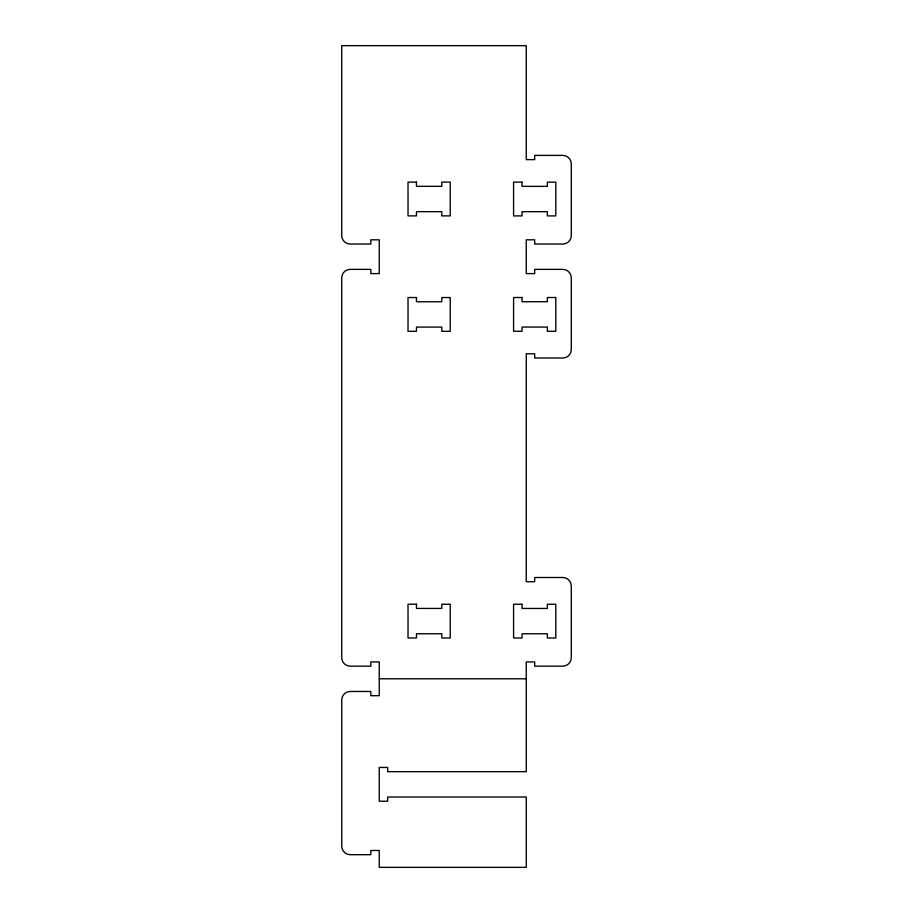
<?xml version="1.0" encoding="UTF-8"?>
<svg xmlns="http://www.w3.org/2000/svg" width="913" height="913" viewBox="0 0 913 913"><rect width="100%" height="100%" fill="white"/><g stroke="black" fill="none" stroke-linecap="round" stroke-linejoin="round"><path stroke-width="1.37" d="M526.287 678.804L526.287 771.668L387.694 771.668L387.694 767.456L379.249 767.456L379.249 801.215L387.694 801.215L387.694 797.003L526.287 797.003L526.287 867.35L379.249 867.35L379.249 850.471L370.815 850.471L370.815 854.682L350.204 854.682A8.445 8.445 0 0 1 341.759 846.248L341.759 699.917A8.445 8.445 0 0 1 350.113 691.472L370.815 691.472L370.815 695.695L379.249 695.695L379.249 661.925L370.815 661.925L370.815 666.148L350.17 666.148A8.445 8.445 0 0 1 341.724 657.702L341.724 277.803A8.445 8.445 0 0 1 350.17 269.369L370.815 269.369L370.815 273.592L379.249 273.592L379.249 239.822L370.815 239.822L370.815 244.045L350.17 244.045A8.445 8.445 0 0 1 341.724 235.6L341.724 45.65L526.253 45.65L526.253 159.615L534.687 159.615L534.687 155.393L562.83 155.393A8.445 8.445 0 0 1 571.276 163.838L571.276 235.6A8.445 8.445 0 0 1 562.83 244.045L534.687 244.045L534.687 239.822L526.253 239.822L526.253 273.592L534.687 273.592L534.687 269.369L562.83 269.369A8.445 8.445 0 0 1 571.276 277.814L571.276 349.565A8.445 8.445 0 0 1 562.83 358.01L534.687 358.01L534.687 353.788L526.253 353.788L526.253 581.729L534.687 581.729L534.687 577.507L562.83 577.507A8.445 8.445 0 0 1 571.276 585.941L571.276 657.702A8.445 8.445 0 0 1 562.83 666.148L534.687 666.148L534.687 661.925L526.253 661.925L526.253 678.804L379.249 678.804M416.465 182.109L408.02 182.109L408.02 215.879L416.465 215.879L416.465 211.656L441.789 211.656L441.789 215.879L450.235 215.879L450.235 182.109L441.789 182.109L441.789 186.332L416.465 186.332L416.465 182.109M522.031 182.132L513.585 182.132L513.585 215.902L522.031 215.902L522.031 211.679L547.355 211.679L547.355 215.902L555.8 215.902L555.8 182.132L547.355 182.132L547.355 186.355L522.031 186.355L522.031 182.132M416.465 297.535L408.02 297.535L408.02 331.305L416.465 331.305L416.465 327.082L441.789 327.082L441.789 331.305L450.235 331.305L450.235 297.535L441.789 297.535L441.789 301.758L416.465 301.758L416.465 297.535M522.031 297.512L513.585 297.512L513.585 331.271L522.031 331.271L522.031 327.059L547.355 327.059L547.355 331.271L555.8 331.271L555.8 297.512L547.355 297.512L547.355 301.724L522.031 301.724L522.031 297.512M416.465 604.212L408.02 604.212L408.02 637.982L416.465 637.982L416.465 633.759L441.789 633.759L441.789 637.982L450.235 637.982L450.235 604.212L441.789 604.212L441.789 608.435L416.465 608.435L416.465 604.212M522.031 604.235L513.585 604.235L513.585 638.004L522.031 638.004L522.031 633.782L547.355 633.782L547.355 638.004L555.8 638.004L555.8 604.235L547.355 604.235L547.355 608.457L522.031 608.457L522.031 604.235"/></g></svg>
